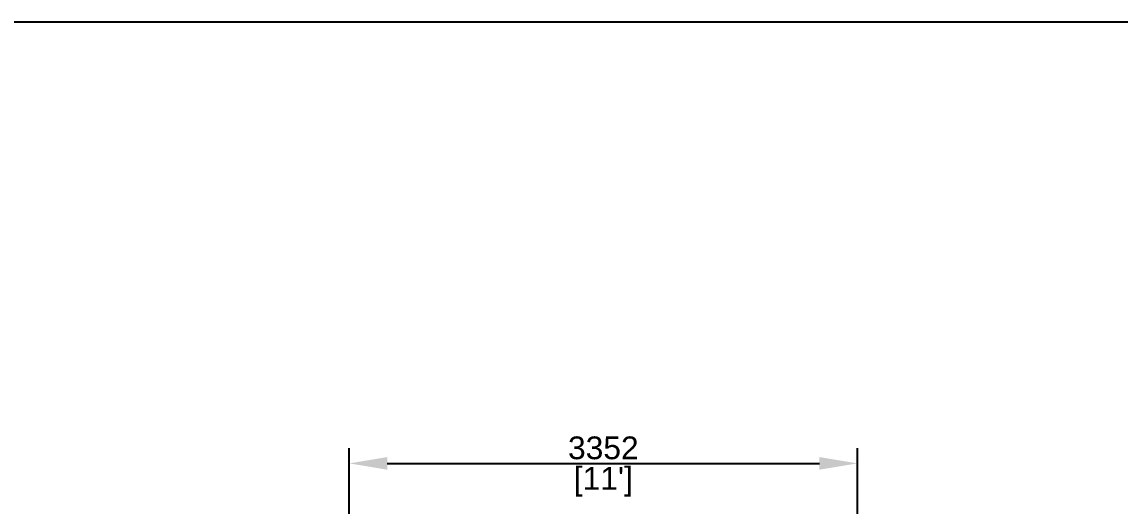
# Model space of a CAD drawing. Header units: millimetres. Extents: x 94643 to 134206, y 115494 to 180803.
# Drawn here: x 115368 to 122613, y 177608 to 180803 of the extents above; entities that cross this region are included whole.
import ezdxf

# ---------------------------------------------------------------- set-up
doc = ezdxf.new("R2010")
doc.units = ezdxf.units.MM
doc.layers.add('A-Dimensions', color=4, linetype='Continuous')
doc.styles.add('S', font='arial.ttf', dxfattribs={"height": 150})
doc.dimstyles.new('DIMSMALL', dxfattribs={"dimtxt": 150, "dimasz": 250, "dimexe": 100, "dimexo": 100, "dimgap": 25, "dimtad": 1, "dimdec": 0, "dimzin": 0, "dimdsep": 46, "dimtxsty": 'S', "dimcen": 0, "dimdle": 100, "dimclrd": 8, "dimclre": 8, "dimclrt": 256, "dimazin": 0, "dimtfac": 1, "dimtdec": 0, "dimtix": 1, "dimtmove": 0, "dimatfit": 3, "dimldrblk": '12_DatumFilled', "dimfxl": 1, "dimtolj": 1, "dimtzin": 0, "dimlwd": -1, "dimlwe": -1, "dimarcsym": 1})

# ---------------------------------------------------------------- blocks, each defined once
blk = doc.blocks.new('*D272')
at = {"layer": 'A-Dimensions', "color": 8, "linetype": 'Continuous', "transparency": 16777216}
for p, q in [((117527.8, 176367.7), (117527.8, 177989.5)), ((120879.8, 176367.7), (120879.8, 177989.5)), ((117777.8, 177889.5), (120629.8, 177889.5))]:
    blk.add_line(p, q, dxfattribs=at)
for points in [[(117777.8, 177931.1), (117777.8, 177847.8), (117527.8, 177889.5)], [(120629.8, 177931.1), (120629.8, 177847.8), (120879.8, 177889.5)]]:
    blk.add_solid(points, dxfattribs=at)
at = {"layer": 'Defpoints', "color": 0, "linetype": 'Continuous', "transparency": 16777216}
for p in [(120879.8, 177889.5), (117527.8, 176267.7), (120879.8, 176267.7)]:
    blk.add_point(p, dxfattribs=at)
at = {"layer": 'A-Dimensions', "linetype": 'Continuous', "transparency": 16777216, "char_height": 150, "attachment_point": 5, "style": 'S'}
for s, insert in [('\\A1;3352', (119203.8, 177991.1)), ("\\A1;[11']", (119203.8, 177768.4))]:
    blk.add_mtext(s, dxfattribs=dict(at, insert=insert))
blk = doc.blocks.new('12_DatumFilled')
at = {"color": 8, "linetype": 'ByBlock'}
blk.add_solid([(0, 0.577), (-1, 0), (0, -0.577)], dxfattribs=at)

msp = doc.modelspace()

# ---------------------------------------------------------------- linework, layer by layer
at = {"linetype": 'Continuous'}
msp.add_lwpolyline([(94643.3, 180802.6), (134206.4, 180802.6), (134206.4, 115494.5), (94643.3, 115494.5)], close=True, dxfattribs=at)

# ---------------------------------------------------------------- dimensions: what is measured, and where the dimension line sits
at = {"layer": 'A-Dimensions', "linetype": 'Continuous'}
dim = msp.add_linear_dim(base=(120879.8, 177889.5), p1=(117527.8, 176267.7), p2=(120879.8, 176267.7), dimstyle='DIMSMALL', override={"dimpost": '\\X'}, dxfattribs=at)
dim.commit()
dim.dimension.update_dxf_attribs({"geometry": '*D272', "text_midpoint": (119203.8, 177889.5)})

doc.saveas('drawing.dxf')
